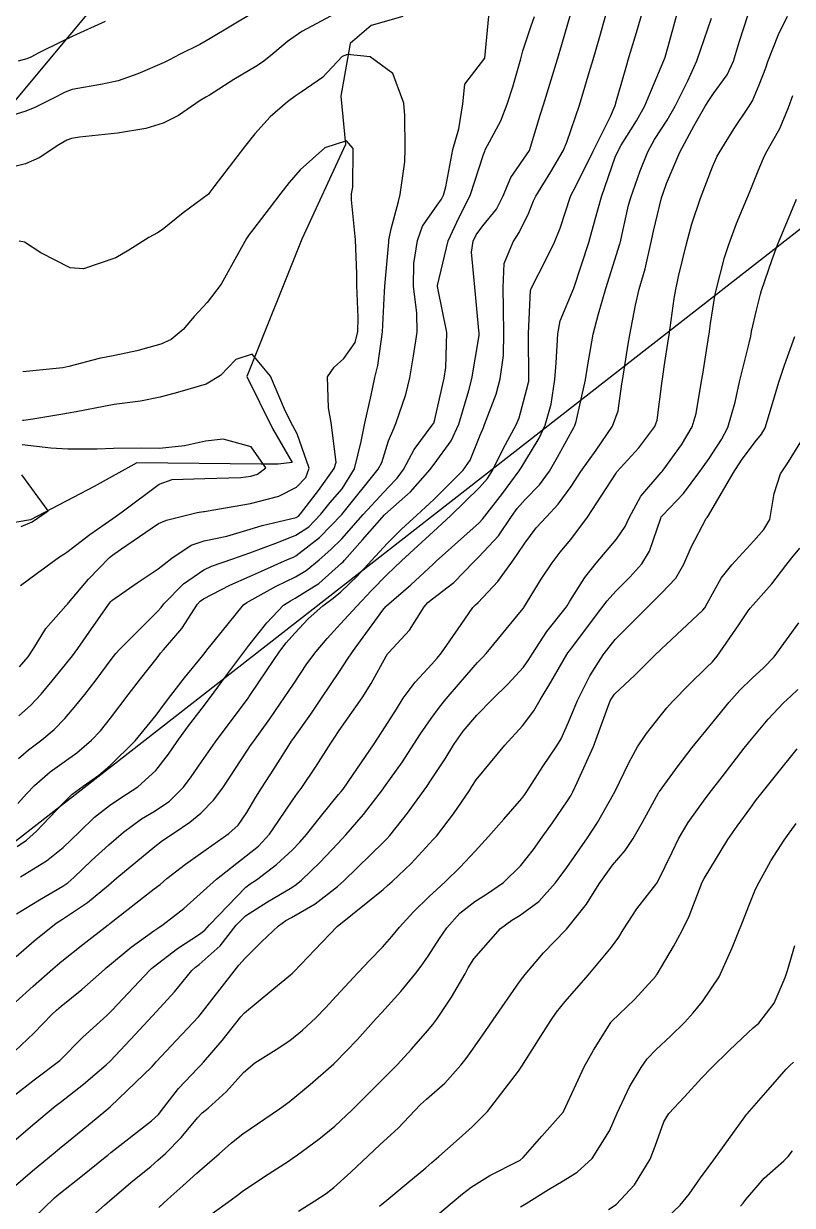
# Model space of a CAD drawing. Header units: metres. Extents: x 298520 to 308411, y 7433745 to 7450750.
# Drawn here: x 299905 to 299938.6, y 7449628.5 to 7449680.1 of the extents above; entities that cross this region are included whole.
import ezdxf

# ---------------------------------------------------------------- set-up
doc = ezdxf.new("R2010")
doc.units = ezdxf.units.M
doc.header["$LTSCALE"] = 10
doc.linetypes.add('CONTINUO', pattern=[0])
for name, color, linetype in [('Curvas de Nivel 1m', 11, 'Continuous'), ('Curvas de Nivel 5m', 15, 'Continuous'), ('Hidrografia', 140, 'Continuous'), ('TEXTO', 45, 'Continuous')]:
    doc.layers.add(name, color=color, linetype=linetype)

msp = doc.modelspace()

# ---------------------------------------------------------------- linework, layer by layer
at = {"layer": 'Curvas de Nivel 1m', "flags": 128}
for points, elevation in [([(299918.824, 7449680.635), (299917.144, 7449679.731), (299916.513, 7449679.292), (299915.768, 7449678.674), (299915.419, 7449678.387), (299915.126, 7449678.196), (299914.175, 7449677.637), (299913.106, 7449676.947), (299912.956, 7449676.861), (299912.705, 7449676.714), (299911.752, 7449676.068), (299911.093, 7449675.732), (299910.337, 7449675.491), (299909.088, 7449675.287), (299907.433, 7449675.121), (299907.086, 7449675.055), (299906.883, 7449674.984), (299906.525, 7449674.786), (299905.665, 7449674.206), (299905.074, 7449673.946), (299903.911, 7449673.657)], 723), ([(299915.02, 7449680.55), (299913.14, 7449679.423), (299912.682, 7449679.17), (299911.806, 7449678.723), (299911.365, 7449678.492), (299911.128, 7449678.38), (299909.976, 7449677.886), (299909.115, 7449677.583), (299908.435, 7449677.438), (299907.109, 7449677.2), (299906.805, 7449677.086), (299906.235, 7449676.789), (299905.478, 7449676.417), (299905.097, 7449676.258), (299904.284, 7449676.002)], 724), ([(299904.638, 7449637.33), (299905.412, 7449638.026), (299906.262, 7449638.784), (299906.473, 7449638.965), (299906.658, 7449639.12), (299907.585, 7449639.855), (299908.682, 7449640.706), (299908.713, 7449640.729), (299908.752, 7449640.759), (299910.698, 7449642.277), (299910.951, 7449642.476), (299911.247, 7449642.725), (299912.066, 7449643.36), (299912.714, 7449643.82), (299913.961, 7449644.691), (299914.357, 7449645.057), (299914.737, 7449645.608), (299915.134, 7449646.29), (299915.38, 7449646.674), (299915.924, 7449647.505), (299916.643, 7449648.661), (299916.697, 7449648.737), (299916.775, 7449648.851), (299917.534, 7449649.904), (299918.033, 7449650.648), (299918.334, 7449651.11), (299918.811, 7449651.821), (299919.136, 7449652.318), (299919.351, 7449652.632), (299920.679, 7449654.45), (299920.805, 7449654.611), (299920.824, 7449654.63), (299920.844, 7449654.649), (299921.896, 7449655.561), (299922.871, 7449656.461), (299922.939, 7449656.521), (299923.011, 7449656.588), (299924.89, 7449658.275), (299925.027, 7449658.423), (299925.133, 7449658.558), (299925.899, 7449659.554), (299926.639, 7449660.543), (299926.748, 7449660.709), (299926.92, 7449661.006), (299927.504, 7449661.965), (299927.765, 7449662.532), (299928.024, 7449663.458), (299928.188, 7449664.528), (299928.244, 7449665.253), (299928.319, 7449666.527), (299928.425, 7449667.092), (299929.013, 7449668.52), (299929.678, 7449670.51), (299929.971, 7449671.584), (299930.221, 7449672.503), (299930.822, 7449674.236), (299930.935, 7449674.492), (299931.086, 7449674.76), (299931.757, 7449675.823), (299932.116, 7449676.48), (299932.412, 7449677.178), (299932.953, 7449678.472), (299933.002, 7449678.604), (299933.139, 7449679.079), (299933.524, 7449680.464)], 728), ([(299904.661, 7449639.326), (299905.46, 7449640.004), (299906.421, 7449640.783), (299906.576, 7449640.889), (299906.685, 7449640.954), (299907.778, 7449641.684), (299908.7, 7449642.439), (299909.062, 7449642.755), (299910.717, 7449644.132), (299911.052, 7449644.394), (299911.562, 7449644.722), (299912.258, 7449645.187), (299912.736, 7449645.589), (299913.289, 7449646.157), (299913.698, 7449646.696), (299914.77, 7449648.338), (299914.904, 7449648.546), (299914.997, 7449648.678), (299915.745, 7449649.708), (299916.405, 7449650.664), (299916.561, 7449650.898), (299916.802, 7449651.262), (299917.367, 7449652.102), (299917.762, 7449652.651), (299918.253, 7449653.222), (299918.835, 7449653.854), (299919.539, 7449654.63), (299920.176, 7449655.297), (299920.864, 7449656.009), (299921.171, 7449656.305), (299921.496, 7449656.604), (299922.212, 7449657.265), (299922.886, 7449657.895), (299923.627, 7449658.579), (299924.905, 7449659.815), (299925.254, 7449660.212), (299925.469, 7449660.554), (299925.947, 7449661.53), (299926.507, 7449662.544), (299926.638, 7449662.851), (299926.958, 7449664.068), (299927.048, 7449664.453), (299927.06, 7449664.539), (299927.043, 7449666.479), (299927.046, 7449666.539), (299927.133, 7449668.417), (299927.164, 7449668.538), (299927.8, 7449669.757), (299928.177, 7449670.529), (299928.424, 7449671.144), (299928.872, 7449672.522), (299928.934, 7449672.652), (299929.067, 7449672.894), (299929.861, 7449674.508), (299930.618, 7449676.017), (299930.822, 7449676.494), (299930.889, 7449676.711), (299931.118, 7449677.518), (299931.336, 7449678.282), (299931.397, 7449678.487), (299931.802, 7449679.828), (299931.987, 7449680.482)], 727), ([(299904.687, 7449641.193), (299905.681, 7449641.802), (299906.699, 7449642.397), (299906.93, 7449642.549), (299907.191, 7449642.775), (299907.964, 7449643.514), (299908.717, 7449644.202), (299909.357, 7449644.75), (299910.139, 7449645.332), (299910.737, 7449645.69), (299911.36, 7449646.107), (299911.976, 7449646.718), (299912.306, 7449647.166), (299912.764, 7449647.835), (299913.37, 7449648.701), (299914.792, 7449650.611), (299914.821, 7449650.651), (299914.842, 7449650.68), (299915.635, 7449651.847), (299916.186, 7449652.666), (299916.461, 7449653.029), (299916.831, 7449653.45), (299917.416, 7449654.076), (299918.06, 7449654.648), (299918.514, 7449654.977), (299918.852, 7449655.255), (299919.551, 7449655.941), (299920.18, 7449656.62), (299920.881, 7449657.387), (299921.496, 7449657.995), (299922.167, 7449658.597), (299922.544, 7449658.946), (299922.9, 7449659.293), (299924.181, 7449660.571), (299924.486, 7449661), (299924.936, 7449662.092), (299925.07, 7449662.43), (299925.125, 7449662.558), (299925.625, 7449663.885), (299925.801, 7449664.552), (299925.943, 7449665.58), (299925.965, 7449666.55), (299925.953, 7449667.596), (299925.928, 7449668.551), (299925.975, 7449669.599), (299926.372, 7449670.547), (299926.631, 7449670.952), (299927.052, 7449671.817), (299927.264, 7449672.334), (299927.367, 7449672.537), (299928.009, 7449673.595), (299928.555, 7449674.525), (299928.717, 7449674.893), (299929.098, 7449676.011), (299929.262, 7449676.518), (299929.694, 7449677.942), (299929.86, 7449678.509), (299930.155, 7449679.517), (299930.436, 7449680.501)], 726), ([(299904.568, 7449631.262), (299905.395, 7449631.971), (299906.372, 7449632.782), (299906.49, 7449632.875), (299906.585, 7449632.948), (299907.612, 7449633.75), (299908.601, 7449634.59), (299908.778, 7449634.757), (299909.664, 7449635.698), (299910.614, 7449636.73), (299910.633, 7449636.751), (299911.577, 7449637.787), (299912.339, 7449638.713), (299912.503, 7449638.863), (299912.657, 7449638.971), (299913.581, 7449639.785), (299914.279, 7449640.686), (299914.687, 7449641.104), (299915.649, 7449641.715), (299916.7, 7449642.341), (299916.892, 7449642.468), (299917.125, 7449642.656), (299917.926, 7449643.433), (299918.719, 7449644.259), (299919.067, 7449644.635), (299919.836, 7449645.524), (299920.666, 7449646.611), (299920.754, 7449646.733), (299921.542, 7449647.826), (299922.037, 7449648.597), (299922.321, 7449649.051), (299922.784, 7449649.721), (299923.153, 7449650.223), (299923.444, 7449650.583), (299924.071, 7449651.311), (299924.817, 7449652.166), (299925.013, 7449652.374), (299925.184, 7449652.565), (299926.736, 7449654.436), (299926.823, 7449654.54), (299926.843, 7449654.57), (299927.586, 7449655.809), (299928.069, 7449656.528), (299928.421, 7449656.981), (299928.883, 7449657.541), (299929.613, 7449658.509), (299930.864, 7449660.442), (299930.897, 7449660.49), (299931.861, 7449661.548), (299932.556, 7449662.474), (299932.662, 7449662.757), (299932.879, 7449664.471), (299932.887, 7449664.548), (299932.969, 7449665.078), (299933.148, 7449666.301), (299933.175, 7449666.468), (299933.406, 7449668.067), (299933.473, 7449668.463), (299933.591, 7449669.034), (299933.932, 7449670.457), (299934.175, 7449671.324), (299934.548, 7449672.448), (299935.077, 7449673.814), (299935.266, 7449674.253), (299935.365, 7449674.437), (299936.024, 7449675.5), (299936.65, 7449676.425), (299936.822, 7449676.708), (299937.118, 7449677.401), (299937.4, 7449678.146), (299937.494, 7449678.416), (299937.96, 7449679.596), (299938.351, 7449680.408)], 731), ([(299904.609, 7449635.182), (299905.437, 7449635.975), (299906.222, 7449636.784), (299906.43, 7449636.987), (299906.637, 7449637.16), (299907.528, 7449637.887), (299908.523, 7449638.761), (299908.592, 7449638.822), (299908.655, 7449638.873), (299909.683, 7449639.73), (299910.679, 7449640.446), (299910.849, 7449640.559), (299911.09, 7449640.726), (299911.982, 7449641.425), (299912.696, 7449642.058), (299913.411, 7449642.699), (299914.713, 7449643.716), (299915.248, 7449644.144), (299915.732, 7449644.67), (299916.134, 7449645.264), (299916.746, 7449646.167), (299916.954, 7449646.454), (299917.106, 7449646.656), (299917.771, 7449647.642), (299918.413, 7449648.644), (299918.557, 7449648.861), (299918.778, 7449649.193), (299919.774, 7449650.625), (299920.172, 7449651.249), (299920.82, 7449652.437), (299920.886, 7449652.546), (299920.947, 7449652.609), (299921.847, 7449653.585), (299922.483, 7449654.594), (299922.648, 7449654.789), (299922.848, 7449654.95), (299923.772, 7449655.664), (299924.657, 7449656.563), (299924.875, 7449656.783), (299925.734, 7449657.702), (299926.303, 7449658.546), (299926.545, 7449658.895), (299926.9, 7449659.294), (299927.516, 7449659.924), (299927.96, 7449660.53), (299928.31, 7449661.138), (299928.94, 7449662.302), (299929.021, 7449662.439), (299929.067, 7449662.518), (299929.116, 7449662.689), (299929.522, 7449664.512), (299929.632, 7449665.172), (299929.87, 7449666.507), (299930.1, 7449667.4), (299930.413, 7449668.499), (299931.033, 7449670.451), (299931.043, 7449670.48), (299931.404, 7449672.14), (299931.504, 7449672.486), (299931.915, 7449673.641), (299932.25, 7449674.478), (299932.548, 7449675.016), (299933.097, 7449675.852), (299933.446, 7449676.465), (299933.994, 7449677.583), (299934.391, 7449678.451), (299935.027, 7449680.317)], 729), ([(299904.716, 7449644.126), (299905.115, 7449644.4), (299905.557, 7449644.792), (299906.121, 7449645.397), (299906.742, 7449646.058), (299907.114, 7449646.41), (299907.59, 7449646.772), (299908.271, 7449647.251), (299908.762, 7449647.658), (299909.86, 7449648.744), (299910.784, 7449649.867), (299911.151, 7449650.365), (299911.418, 7449650.724), (299912.025, 7449651.497), (299912.819, 7449652.48), (299912.92, 7449652.61), (299912.995, 7449652.707), (299913.617, 7449653.484), (299914.595, 7449654.684), (299914.74, 7449654.786), (299914.845, 7449654.841), (299916.027, 7449655.497), (299916.862, 7449655.905), (299917.332, 7449656.19), (299917.893, 7449656.65), (299918.415, 7449657.107), (299918.882, 7449657.573), (299919.815, 7449658.626), (299920.905, 7449659.816), (299921.3, 7449660.215), (299921.583, 7449660.603), (299922.053, 7449661.472), (299922.882, 7449662.591), (299922.905, 7449662.628), (299922.945, 7449662.783), (299923.352, 7449664.584), (299923.436, 7449665.052), (299923.469, 7449666.583), (299923.076, 7449668.525), (299923.06, 7449668.589), (299923.064, 7449668.64), (299923.532, 7449670.583), (299924.009, 7449671.615), (299924.495, 7449672.569), (299925.081, 7449674.355), (299925.133, 7449674.509), (299925.153, 7449674.559), (299925.827, 7449675.822), (299926.113, 7449676.55), (299926.35, 7449677.312), (299926.7, 7449678.544), (299926.796, 7449678.884), (299927.147, 7449679.939), (299927.297, 7449680.393)], 724), ([(299904.741, 7449646.003), (299905.112, 7449646.432), (299905.465, 7449646.793), (299906.158, 7449647.387), (299906.763, 7449647.829), (299907.318, 7449648.224), (299907.958, 7449648.768), (299908.355, 7449649.189), (299908.783, 7449649.734), (299909.557, 7449650.749), (299910.094, 7449651.451), (299910.818, 7449652.378), (299910.97, 7449652.579), (299911.105, 7449652.727), (299911.896, 7449653.656), (299912.586, 7449654.713), (299912.704, 7449654.852), (299912.847, 7449654.95), (299914.002, 7449655.547), (299914.862, 7449655.922), (299915.386, 7449656.154), (299916.52, 7449656.664), (299916.771, 7449656.764), (299916.875, 7449656.82), (299917.907, 7449657.625), (299918.893, 7449658.629), (299918.953, 7449658.699), (299920.478, 7449660.617), (299920.632, 7449660.899), (299920.932, 7449661.856), (299921.154, 7449662.393), (299921.246, 7449662.607), (299921.687, 7449663.872), (299921.864, 7449664.601), (299922.016, 7449665.561), (299922.177, 7449666.598), (299922.165, 7449667.429), (299922.017, 7449668.6), (299922.026, 7449669.597), (299922.187, 7449670.598), (299922.411, 7449671.227), (299923.056, 7449672.145), (299923.239, 7449672.408), (299923.328, 7449672.586), (299923.426, 7449672.944), (299923.736, 7449674.58), (299923.993, 7449675.478), (299924.167, 7449676.574), (299924.261, 7449677.428), (299925.133, 7449678.56), (299925.305, 7449680.405)], 723), ([(299904.765, 7449647.967), (299905.206, 7449648.358), (299905.791, 7449648.79), (299906.327, 7449649.237), (299906.787, 7449649.721), (299907.276, 7449650.295), (299907.665, 7449650.771), (299908.159, 7449651.41), (299908.816, 7449652.293), (299909.018, 7449652.559), (299909.188, 7449652.755), (299910.84, 7449654.399), (299910.995, 7449654.575), (299911.115, 7449654.727), (299911.972, 7449655.603), (299912.866, 7449656.221), (299913.198, 7449656.375), (299914.128, 7449656.691), (299914.876, 7449656.957), (299916.118, 7449657.43), (299916.884, 7449657.725), (299917.45, 7449658.092), (299917.972, 7449658.649), (299918.386, 7449659.157), (299918.904, 7449659.754), (299919.446, 7449660.632), (299919.736, 7449661.822), (299919.9, 7449662.626), (299920.176, 7449663.842), (299920.327, 7449664.62), (299920.454, 7449665.134), (299920.662, 7449666.615), (299920.757, 7449668.361), (299920.771, 7449668.614), (299920.947, 7449670.526), (299920.947, 7449670.611), (299920.95, 7449670.695), (299921.04, 7449671.111), (299921.357, 7449672.309), (299921.435, 7449672.606), (299921.638, 7449674.044), (299921.658, 7449674.604), (299921.646, 7449676.056), (299921.594, 7449676.605), (299921.122, 7449677.89), (299920.131, 7449678.62), (299919.134, 7449678.728), (299918.897, 7449678.634), (299918.046, 7449677.719), (299917.109, 7449677.075), (299916.857, 7449676.912), (299916.516, 7449676.666), (299915.759, 7449676.011), (299915.089, 7449675.259), (299914.639, 7449674.687), (299913.304, 7449672.945), (299913.124, 7449672.709), (299913.098, 7449672.674), (299913.062, 7449672.633), (299911.953, 7449671.817), (299911.038, 7449671.065), (299910.837, 7449670.93), (299910.459, 7449670.736), (299909.585, 7449670.186), (299909.024, 7449669.839), (299907.613, 7449669.365), (299907.019, 7449669.414), (299905.749, 7449670.07), (299905.03, 7449670.535), (299904.804, 7449670.576)], 722), ([(299904.54, 7449629.24), (299905.382, 7449629.961), (299906.369, 7449630.782), (299906.477, 7449630.868), (299906.565, 7449630.943), (299907.576, 7449631.767), (299908.581, 7449632.591), (299908.771, 7449632.757), (299910.601, 7449634.524), (299910.701, 7449634.63), (299910.783, 7449634.728), (299911.673, 7449635.663), (299912.633, 7449636.688), (299912.701, 7449636.776), (299914.182, 7449638.687), (299914.392, 7449638.949), (299914.661, 7449639.249), (299915.382, 7449639.963), (299916.117, 7449640.666), (299916.448, 7449640.9), (299916.687, 7449641.023), (299917.725, 7449641.618), (299918.7, 7449642.384), (299918.973, 7449642.636), (299920.72, 7449644.336), (299920.859, 7449644.471), (299920.981, 7449644.607), (299921.758, 7449645.579), (299922.483, 7449646.593), (299922.594, 7449646.752), (299922.757, 7449646.998), (299923.396, 7449647.954), (299923.784, 7449648.58), (299924.188, 7449649.167), (299924.786, 7449649.869), (299925.468, 7449650.56), (299926.135, 7449651.218), (299926.814, 7449651.964), (299927.06, 7449652.297), (299927.203, 7449652.536), (299927.842, 7449653.521), (299928.64, 7449654.522), (299928.73, 7449654.636), (299928.848, 7449654.841), (299929.499, 7449655.875), (299929.996, 7449656.503), (299930.884, 7449657.554), (299931.261, 7449658.114), (299931.434, 7449658.485), (299931.951, 7449659.431), (299932.834, 7449660.471), (299932.872, 7449660.512), (299932.914, 7449660.565), (299933.717, 7449661.677), (299934.182, 7449662.458), (299934.365, 7449663.039), (299934.599, 7449664.454), (299934.65, 7449664.769), (299934.914, 7449666.451), (299934.922, 7449666.512), (299934.991, 7449666.973), (299935.194, 7449668.254), (299935.229, 7449668.438), (299935.601, 7449669.86), (299935.783, 7449670.433), (299936.129, 7449671.347), (299936.575, 7449672.425), (299936.718, 7449672.772), (299937.075, 7449673.652), (299937.296, 7449674.202), (299937.406, 7449674.417), (299938.013, 7449675.491), (299938.4, 7449676.407), (299938.578, 7449676.938)], 732), ([(299904.788, 7449649.837), (299905.3, 7449650.29), (299905.763, 7449650.79), (299906.233, 7449651.362), (299906.816, 7449652.073), (299907.13, 7449652.465), (299907.356, 7449652.775), (299907.96, 7449653.64), (299908.739, 7449654.761), (299908.785, 7449654.82), (299908.845, 7449654.873), (299909.948, 7449655.652), (299910.866, 7449656.261), (299911.137, 7449656.46), (299911.471, 7449656.724), (299912.305, 7449657.29), (299912.881, 7449657.482), (299913.872, 7449657.684), (299914.886, 7449657.988), (299915.413, 7449658.149), (299916.891, 7449658.5), (299916.993, 7449658.558), (299917.086, 7449658.658), (299917.872, 7449659.681), (299918.559, 7449660.644), (299918.643, 7449660.917), (299918.416, 7449662.645), (299918.3, 7449663.295), (299918.266, 7449664.647), (299918.548, 7449665.065), (299918.975, 7449665.452), (299919.473, 7449666.145), (299919.591, 7449666.631), (299919.6, 7449667.232), (299919.538, 7449668.632), (299919.537, 7449669.151), (299919.492, 7449670.633), (299919.316, 7449672.379), (299919.317, 7449672.636), (299919.365, 7449672.934), (299919.384, 7449674.627), (299919.086, 7449674.955), (299918.149, 7449674.644), (299917.073, 7449673.69), (299916.594, 7449673.139), (299916.231, 7449672.668), (299915.72, 7449672.006), (299915.04, 7449671.131), (299914.848, 7449670.871), (299914.723, 7449670.685), (299914.363, 7449670.027), (299913.617, 7449668.701), (299913.005, 7449667.897), (299912.434, 7449667.28), (299911.959, 7449666.72), (299911.441, 7449666.27), (299910.983, 7449666.07), (299909.942, 7449665.777), (299908.975, 7449665.578), (299908.287, 7449665.447), (299906.968, 7449665.097), (299906.705, 7449665.044), (299904.964, 7449664.86)], 721), ([(299905.421, 7449627.894), (299906.343, 7449628.782), (299906.447, 7449628.868), (299906.535, 7449628.941), (299907.564, 7449629.753), (299908.56, 7449630.557), (299908.671, 7449630.648), (299908.808, 7449630.756), (299910.577, 7449632.144), (299910.88, 7449632.427), (299911.118, 7449632.725), (299911.759, 7449633.551), (299912.6, 7449634.446), (299912.734, 7449634.576), (299912.852, 7449634.708), (299913.661, 7449635.656), (299914.484, 7449636.691), (299914.635, 7449636.858), (299915.832, 7449637.859), (299916.652, 7449638.519), (299916.725, 7449638.586), (299916.793, 7449638.659), (299917.707, 7449639.61), (299918.683, 7449640.64), (299920.699, 7449642.255), (299920.886, 7449642.423), (299921.082, 7449642.606), (299921.919, 7449643.389), (299922.72, 7449644.257), (299922.876, 7449644.434), (299923.015, 7449644.587), (299923.764, 7449645.553), (299924.461, 7449646.573), (299924.572, 7449646.754), (299924.758, 7449647.038), (299926.011, 7449648.551), (299926.782, 7449649.399), (299927.27, 7449650.053), (299927.555, 7449650.532), (299928.02, 7449651.312), (299928.716, 7449652.521), (299928.759, 7449652.585), (299928.824, 7449652.673), (299930.203, 7449654.5), (299930.478, 7449654.866), (299930.855, 7449655.281), (299931.46, 7449655.888), (299931.992, 7449656.479), (299932.319, 7449657.035), (299932.812, 7449658.471), (299932.84, 7449658.524), (299932.894, 7449658.588), (299933.808, 7449659.557), (299934.483, 7449660.454), (299934.66, 7449660.71), (299934.922, 7449661.085), (299935.469, 7449661.907), (299935.746, 7449662.438), (299936.066, 7449663.545), (299936.257, 7449664.431), (299936.679, 7449666.124), (299936.742, 7449666.424), (299936.783, 7449666.625), (299937, 7449667.553), (299937.172, 7449668.257), (299937.22, 7449668.418), (299937.673, 7449669.767), (299937.917, 7449670.411), (299938.241, 7449671.212), (299938.738, 7449672.403)], 733), ([(299907.628, 7449627.663), (299908.53, 7449628.457), (299908.854, 7449628.755), (299909.766, 7449629.521), (299910.554, 7449630.157), (299910.861, 7449630.424), (299911.185, 7449630.724), (299911.866, 7449631.421), (299912.579, 7449632.272), (299912.789, 7449632.499), (299913.045, 7449632.705), (299913.854, 7449633.434), (299914.599, 7449634.255), (299915.085, 7449634.683), (299916.021, 7449635.26), (299916.618, 7449635.658), (299917.175, 7449636.104), (299917.748, 7449636.649), (299918.184, 7449637.098), (299918.642, 7449637.587), (299919.598, 7449638.626), (299920.112, 7449639.168), (299920.67, 7449639.734), (299921.079, 7449640.203), (299921.403, 7449640.603), (299922.015, 7449641.271), (299922.696, 7449641.94), (299923.031, 7449642.254), (299923.404, 7449642.583), (299924.061, 7449643.225), (299924.716, 7449643.923), (299925.295, 7449644.561), (299925.963, 7449645.323), (299926.748, 7449646.227), (299926.885, 7449646.405), (299926.974, 7449646.538), (299927.668, 7449647.627), (299928.28, 7449648.525), (299928.462, 7449648.837), (299928.783, 7449649.562), (299929.177, 7449650.514), (299929.725, 7449651.59), (299930.297, 7449652.498), (299930.83, 7449653.167), (299932.127, 7449654.477), (299932.487, 7449654.835), (299932.854, 7449655.195), (299933.474, 7449655.854), (299933.817, 7449656.461), (299934.137, 7449657.201), (299934.803, 7449658.451), (299934.84, 7449658.504), (299934.894, 7449658.584), (299935.971, 7449660.434), (299936.337, 7449661.013), (299936.934, 7449661.803), (299937.216, 7449662.14), (299937.373, 7449662.416), (299937.738, 7449663.629), (299937.974, 7449664.41), (299938.225, 7449665.153), (299938.673, 7449666.403)], 734), ([(299904.854, 7449655.525), (299905.582, 7449656.073), (299906.562, 7449656.783), (299906.754, 7449656.901), (299906.875, 7449656.981), (299907.89, 7449657.763), (299908.89, 7449658.459), (299909.297, 7449658.754), (299910.905, 7449659.954), (299911.476, 7449660.155), (299912.908, 7449660.205), (299914.476, 7449660.254), (299914.909, 7449660.309), (299915.2, 7449660.388), (299915.576, 7449660.673), (299914.927, 7449661.587), (299913.709, 7449661.921), (299912.93, 7449661.835), (299912.019, 7449661.627), (299910.925, 7449661.519), (299910.139, 7449661.523), (299908.924, 7449661.511), (299908.2, 7449661.485), (299906.924, 7449661.487), (299906.179, 7449661.533), (299904.926, 7449661.678)], 719), ([(299904.886, 7449658.112), (299905.365, 7449658.318), (299906.063, 7449658.788), (299904.909, 7449660.367)], 718), ([(299913.174, 7449628.056), (299914.061, 7449628.695), (299914.331, 7449628.898), (299914.538, 7449629.058), (299915.51, 7449629.714), (299916.559, 7449630.384), (299916.725, 7449630.494), (299916.952, 7449630.656), (299917.878, 7449631.339), (299918.576, 7449631.913), (299919.333, 7449632.629), (299920.596, 7449633.885), (299920.959, 7449634.247), (299921.312, 7449634.603), (299921.932, 7449635.278), (299922.625, 7449636.074), (299922.859, 7449636.359), (299923.031, 7449636.586), (299923.679, 7449637.543), (299924.273, 7449638.574), (299924.408, 7449638.822), (299924.659, 7449639.222), (299925.824, 7449640.553), (299926.316, 7449640.908), (299926.682, 7449641.126), (299927.489, 7449641.734), (299928.202, 7449642.525), (299928.416, 7449642.813), (299928.71, 7449643.218), (299929.623, 7449644.507), (299930.049, 7449645.184), (299930.752, 7449646.413), (299930.778, 7449646.464), (299930.794, 7449646.49), (299931.43, 7449647.82), (299931.806, 7449648.48), (299932.19, 7449649.065), (299932.787, 7449649.829), (299933.077, 7449650.18), (299933.323, 7449650.465), (299934.051, 7449651.211), (299934.815, 7449651.945), (299935.068, 7449652.198), (299935.277, 7449652.443), (299936.227, 7449653.819), (299936.635, 7449654.423), (299936.722, 7449654.544), (299936.847, 7449654.692), (299937.672, 7449655.601), (299938.28, 7449656.406), (299938.54, 7449656.739), (299938.881, 7449657.161)], 736), ([(299916.989, 7449628.194), (299917.711, 7449628.648), (299918.203, 7449628.978), (299918.542, 7449629.238), (299919.284, 7449629.897), (299920.043, 7449630.618), (299920.568, 7449631.108), (299921.345, 7449631.832), (299922.077, 7449632.595), (299922.324, 7449632.854), (299922.588, 7449633.089), (299923.38, 7449633.797), (299924.09, 7449634.575), (299924.315, 7449634.865), (299924.613, 7449635.275), (299925.142, 7449636.046), (299925.493, 7449636.557), (299926.65, 7449638.216), (299926.787, 7449638.403), (299926.891, 7449638.538), (299927.701, 7449639.491), (299928.673, 7449640.495), (299928.699, 7449640.52), (299929.579, 7449641.617), (299930.126, 7449642.499), (299930.711, 7449643.319), (299931.254, 7449643.948), (299931.617, 7449644.481), (299932.02, 7449645.191), (299932.711, 7449646.47), (299932.728, 7449646.496), (299932.754, 7449646.539), (299933.571, 7449647.656), (299934.189, 7449648.456), (299934.451, 7449648.778), (299934.78, 7449649.181), (299935.8, 7449650.435), (299936.268, 7449650.961), (299936.809, 7449651.49), (299937.299, 7449651.931), (299937.769, 7449652.411), (299938.838, 7449653.895)], 737), ([(299920.531, 7449628.418), (299920.639, 7449628.501), (299920.767, 7449628.608), (299921.733, 7449629.41), (299922.556, 7449630.099), (299922.825, 7449630.321), (299923.13, 7449630.584), (299923.882, 7449631.264), (299924.576, 7449631.878), (299925.256, 7449632.56), (299926.601, 7449634.309), (299926.691, 7449634.45), (299926.746, 7449634.539), (299927.472, 7449635.68), (299928.009, 7449636.526), (299928.266, 7449636.894), (299928.641, 7449637.354), (299929.651, 7449638.505), (299930.665, 7449639.725), (299930.988, 7449640.168), (299931.18, 7449640.485), (299931.766, 7449641.4), (299932.598, 7449642.471), (299932.642, 7449642.532), (299932.705, 7449642.629), (299933.306, 7449643.875), (299933.591, 7449644.461), (299934.009, 7449645.182), (299934.749, 7449646.211), (299934.856, 7449646.344), (299934.932, 7449646.447), (299935.491, 7449647.17), (299936.46, 7449648.425), (299936.777, 7449648.818), (299937.509, 7449649.69), (299938.18, 7449650.406), (299938.498, 7449650.703), (299938.802, 7449650.984)], 738), ([(299923.068, 7449628.044), (299923.713, 7449628.578), (299924.16, 7449628.953), (299924.543, 7449629.25), (299925.358, 7449629.751), (299926.56, 7449630.362), (299926.673, 7449630.428), (299926.806, 7449630.538), (299927.626, 7449631.476), (299928.548, 7449632.52), (299928.564, 7449632.54), (299928.584, 7449632.586), (299929.476, 7449634.507), (299929.882, 7449635.233), (299930.632, 7449636.441), (299930.65, 7449636.473), (299930.67, 7449636.49), (299931.674, 7449637.449), (299932.597, 7449638.471), (299932.619, 7449638.505), (299932.654, 7449638.556), (299933.368, 7449639.76), (299933.755, 7449640.459), (299934.058, 7449641.08), (299934.575, 7449642.451), (299934.61, 7449642.545), (299934.706, 7449642.726), (299935.741, 7449644.435), (299936.145, 7449645.015), (299936.744, 7449645.836), (299936.991, 7449646.176), (299937.182, 7449646.416), (299937.888, 7449647.283), (299938.773, 7449648.4)], 739), ([(299930.531, 7449628.272), (299930.866, 7449628.495), (299931.673, 7449629.357), (299932.347, 7449630.473), (299932.569, 7449631.044), (299932.943, 7449632.103), (299933.167, 7449632.464), (299933.847, 7449633.201), (299934.599, 7449634.011), (299935.013, 7449634.444), (299935.818, 7449635.229), (299936.627, 7449636.005), (299936.847, 7449636.201), (299937.093, 7449636.415), (299937.764, 7449637.287), (299938.248, 7449638.404), (299938.347, 7449638.712), (299938.667, 7449639.799)], 741), ([(299933.082, 7449627.91), (299933.657, 7449628.459), (299934.049, 7449628.946), (299934.551, 7449629.652), (299934.89, 7449630.113), (299935.132, 7449630.441), (299936.488, 7449632.327), (299936.552, 7449632.42), (299936.583, 7449632.457), (299937.5, 7449633.505), (299938.287, 7449634.403), (299938.448, 7449634.559), (299938.607, 7449634.702)], 742), ([(299936.297, 7449628.424), (299936.413, 7449628.544), (299936.537, 7449628.711), (299937.324, 7449629.64), (299938.184, 7449630.404), (299938.381, 7449630.586), (299938.567, 7449630.84)], 743)]:
    msp.add_lwpolyline(points, dxfattribs=dict(at, elevation=elevation))
at = {"layer": 'Curvas de Nivel 5m', "flags": 128}
for points, elevation in [([(299904.857, 7449642.798), (299905.994, 7449643.503), (299906.716, 7449644.087), (299907.073, 7449644.423), (299907.426, 7449644.773), (299908.092, 7449645.407), (299908.74, 7449645.927), (299909.237, 7449646.261), (299909.974, 7449646.742), (299910.76, 7449647.446), (299911.323, 7449648.168), (299911.697, 7449648.721), (299912.147, 7449649.349), (299912.788, 7449650.169), (299913.197, 7449650.704), (299913.873, 7449651.628), (299914.648, 7449652.683), (299914.825, 7449652.914), (299915.608, 7449653.899), (299916.343, 7449654.665), (299916.641, 7449654.867), (299916.848, 7449654.977), (299917.884, 7449655.623), (299918.871, 7449656.5), (299918.941, 7449656.57), (299919.002, 7449656.638), (299919.787, 7449657.531), (299920.749, 7449658.612), (299920.894, 7449658.749), (299921.885, 7449659.618), (299922.745, 7449660.592), (299922.813, 7449660.693), (299922.917, 7449660.83), (299923.66, 7449661.851), (299923.991, 7449662.574), (299924.44, 7449664.05), (299924.563, 7449664.566), (299924.879, 7449666.459), (299924.883, 7449666.561), (299924.871, 7449666.675), (299924.697, 7449668.565), (299924.552, 7449670.091), (299924.619, 7449670.566), (299924.751, 7449670.85), (299925.043, 7449671.241), (299925.638, 7449671.97), (299925.929, 7449672.551), (299926.271, 7449673.348), (299927.083, 7449674.54), (299927.553, 7449676.081), (299927.693, 7449676.534), (299928.032, 7449677.618), (299928.304, 7449678.528), (299928.495, 7449679.171), (299928.891, 7449680.523)], 725), ([(299904.588, 7449633.26), (299905.455, 7449633.931), (299906.579, 7449634.78), (299907.586, 7449635.802), (299908.633, 7449636.74), (299908.857, 7449636.979), (299910.503, 7449638.732), (299910.58, 7449638.805), (299910.655, 7449638.863), (299911.71, 7449639.677), (299912.677, 7449640.293), (299912.906, 7449640.48), (299913.107, 7449640.704), (299914.7, 7449642.36), (299914.879, 7449642.5), (299915.156, 7449642.675), (299916.039, 7449643.338), (299916.716, 7449643.968), (299917.058, 7449644.318), (299917.349, 7449644.654), (299917.951, 7449645.432), (299918.749, 7449646.399), (299918.86, 7449646.53), (299918.941, 7449646.637), (299919.358, 7449647.23), (299920.306, 7449648.617), (299920.78, 7449649.35), (299921.27, 7449650.124), (299921.57, 7449650.602), (299922.086, 7449651.315), (299922.816, 7449652.098), (299923.055, 7449652.352), (299923.24, 7449652.586), (299924.098, 7449653.834), (299924.609, 7449654.564), (299924.724, 7449654.682), (299924.846, 7449654.792), (299925.701, 7449655.711), (299926.308, 7449656.546), (299926.538, 7449656.882), (299926.881, 7449657.385), (299927.374, 7449658.049), (299927.826, 7449658.531), (299928.342, 7449659.082), (299928.906, 7449659.859), (299929.328, 7449660.514), (299929.992, 7449661.439), (299930.709, 7449662.494), (299930.95, 7449663.166), (299931.115, 7449664.335), (299931.138, 7449664.488), (299931.387, 7449666.077), (299931.46, 7449666.485), (299931.708, 7449667.777), (299931.875, 7449668.481), (299932.13, 7449669.37), (299932.385, 7449670.476), (299932.501, 7449671.015), (299932.854, 7449672.472), (299932.903, 7449672.633), (299933.069, 7449673.094), (299933.653, 7449674.461), (299934.27, 7449675.627), (299934.745, 7449676.445), (299934.879, 7449676.671), (299935.112, 7449677.021), (299935.716, 7449677.842), (299935.985, 7449678.431), (299936.258, 7449679.312), (299936.619, 7449680.425)], 730), ([(299908.556, 7449680.168), (299907.14, 7449679.525), (299906.637, 7449679.286), (299905.652, 7449678.795), (299905.313, 7449678.615), (299905.129, 7449678.539), (299904.758, 7449678.434)], 725), ([(299904.815, 7449651.975), (299905.197, 7449652.419), (299905.441, 7449652.794), (299905.965, 7449653.655), (299906.842, 7449654.643), (299906.907, 7449654.715), (299906.949, 7449654.779), (299907.819, 7449655.81), (299908.75, 7449656.761), (299908.817, 7449656.817), (299908.874, 7449656.859), (299909.23, 7449657.109), (299910.888, 7449658.236), (299911.226, 7449658.39), (299912.573, 7449658.713), (299912.841, 7449658.763), (299912.894, 7449658.769), (299912.959, 7449658.774), (299914.897, 7449659.111), (299916.138, 7449659.43), (299916.905, 7449659.826), (299917.322, 7449660.243), (299917.459, 7449660.655), (299916.935, 7449662.159), (299916.656, 7449662.663), (299916.382, 7449663.232), (299915.77, 7449664.672), (299914.977, 7449665.641), (299914.256, 7449665.409), (299913.589, 7449664.701), (299912.959, 7449664.329), (299911.718, 7449663.959), (299910.953, 7449663.758), (299910.102, 7449663.588), (299908.95, 7449663.437), (299907.294, 7449663.122), (299906.946, 7449663.056), (299906.711, 7449663.017), (299905.4, 7449662.795), (299904.997, 7449662.745), (299904.942, 7449662.744)], 720), ([(299910.895, 7449628.36), (299911.29, 7449628.722), (299911.951, 7449629.306), (299912.55, 7449629.854), (299913.009, 7449630.252), (299913.527, 7449630.7), (299914.076, 7449631.187), (299914.572, 7449631.578), (299916.163, 7449632.666), (299916.586, 7449632.975), (299917.509, 7449633.735), (299918.54, 7449634.641), (299918.574, 7449634.669), (299918.604, 7449634.698), (299919.562, 7449635.683), (299920.388, 7449636.614), (299920.636, 7449636.883), (299921.458, 7449637.789), (299922.119, 7449638.595), (299922.351, 7449638.9), (299922.664, 7449639.334), (299923.154, 7449640.107), (299923.47, 7449640.582), (299924.04, 7449641.219), (299924.69, 7449641.72), (299925.211, 7449642.047), (299925.943, 7449642.551), (299926.711, 7449643.305), (299927.254, 7449643.998), (299927.639, 7449644.531), (299928.093, 7449645.166), (299928.747, 7449646.125), (299928.899, 7449646.369), (299928.98, 7449646.517), (299929.167, 7449646.924), (299929.871, 7449648.504), (299930.505, 7449650.209), (299930.61, 7449650.493), (299930.672, 7449650.615), (299930.797, 7449650.782), (299931.676, 7449651.615), (299932.539, 7449652.473), (299932.826, 7449652.75), (299934.654, 7449654.452), (299934.743, 7449654.553), (299934.847, 7449654.743), (299935.455, 7449655.85), (299935.916, 7449656.434), (299936.884, 7449657.482), (299937.322, 7449657.982), (299937.571, 7449658.413), (299937.762, 7449659.553), (299938.038, 7449660.409), (299938.398, 7449660.928), (299938.934, 7449661.802)], 735), ([(299926.683, 7449628.387), (299926.937, 7449628.536), (299927.917, 7449629.151), (299928.548, 7449629.53), (299929.163, 7449629.905), (299929.822, 7449630.507), (299930.575, 7449631.714), (299930.915, 7449632.487), (299931.447, 7449633.629), (299931.956, 7449634.476), (299932.228, 7449634.854), (299932.615, 7449635.257), (299933.243, 7449635.844), (299933.871, 7449636.458), (299934.234, 7449636.857), (299934.642, 7449637.357), (299935.363, 7449638.439), (299935.933, 7449639.698), (299936.221, 7449640.427), (299936.352, 7449640.751), (299936.691, 7449641.604), (299936.923, 7449642.194), (299937.025, 7449642.417), (299937.627, 7449643.497), (299938.202, 7449644.405), (299938.418, 7449644.713), (299938.734, 7449645.132)], 740)]:
    msp.add_lwpolyline(points, dxfattribs=dict(at, elevation=elevation))
at = {"layer": 'Hidrografia', "elevation": 735.47}
msp.add_lwpolyline([(299921.551, 7449680.388), (299920.168, 7449679.994), (299919.246, 7449679.205), (299918.851, 7449676.903), (299919.049, 7449674.799), (299917.139, 7449670.655), (299914.74, 7449664.668), (299915.857, 7449662.395), (299916.726, 7449660.908), (299916.105, 7449660.825), (299915.36, 7449660.825), (299909.933, 7449660.885), (299908.071, 7449659.852), (299905.299, 7449658.406), (299903.148, 7449658.034)], dxfattribs=at)
at = {"layer": 'TEXTO', "linetype": 'CONTINUO'}
for points in [[(299829.08, 7449586.108, 0), (299945.993, 7449726.339, 0)], [(299980.08, 7449703.246, 0), (299830.218, 7449586.276, 0)]]:
    msp.add_polyline3d(points, dxfattribs=at)

doc.saveas('drawing.dxf')
